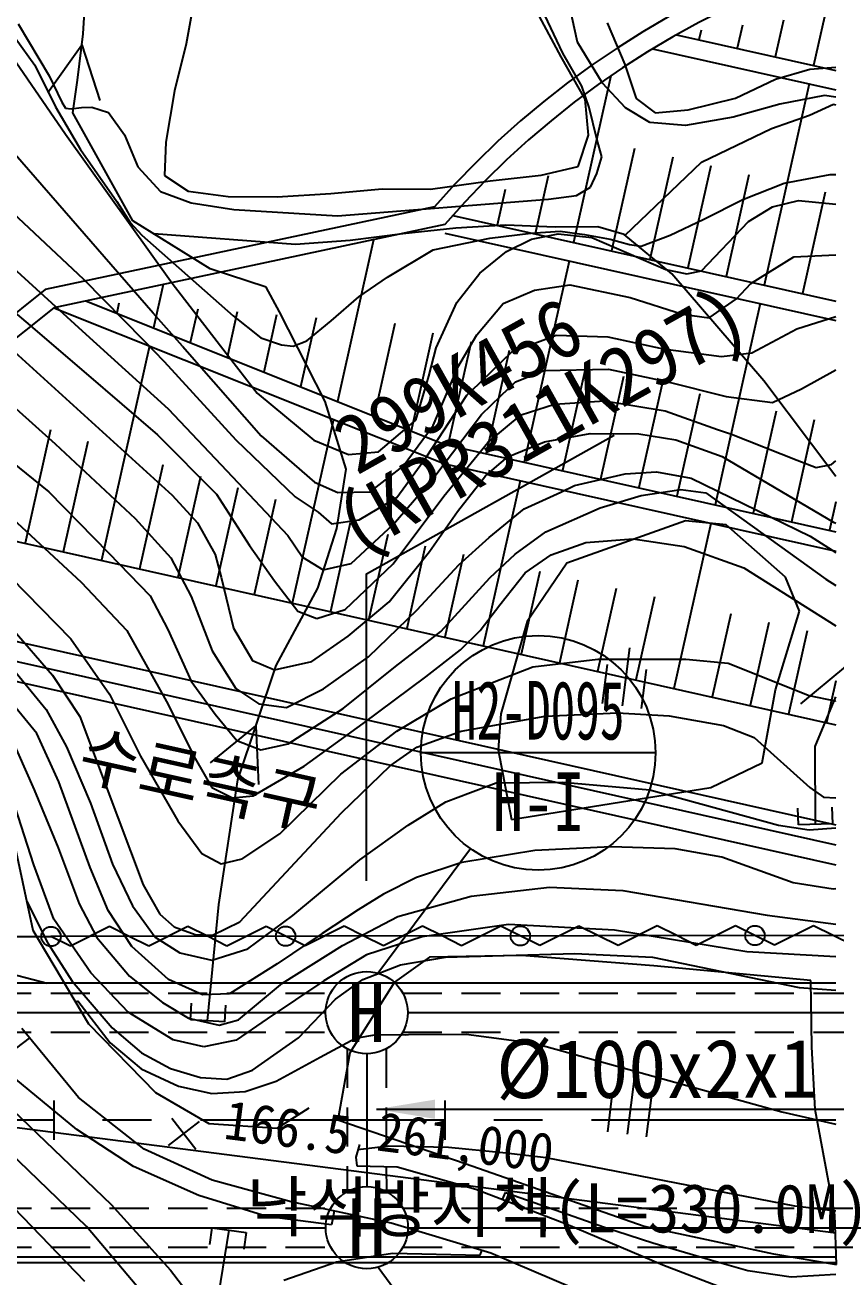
# Model space of a CAD drawing. Header units: millimetres. Extents: x 17638 to 18434, y 1103 to 1809.
# Drawn here: x 17958.1 to 17999.6, y 1469.3 to 1533.3 of the extents above; entities that cross this region are included whole.
import ezdxf
from ezdxf.enums import TextEntityAlignment as Align
from ezdxf.xclip import XClip

# ---------------------------------------------------------------- set-up
doc = ezdxf.new("R2010")
doc.units = ezdxf.units.MM
doc.header["$LTSCALE"] = 10
doc.header["$MEASUREMENT"] = 0
doc.header["$XCLIPFRAME"] = 2
doc.linetypes.add('CENTER', pattern=[2, 1.25, -0.25, 0.25, -0.25])
doc.linetypes.add('HIDDEN', pattern=[0.375, 0.25, -0.125])
for name, color, linetype in [('TN-MANH', 4, 'Continuous'), ('TZ-BASE', 253, 'Continuous'), ('TZ-CABL', 4, 'Continuous')]:
    doc.layers.add(name, color=color, linetype=linetype)
doc.styles.add('GR', font='GulimChe.ttf')
doc.styles.add('HANA', font='GulimChe.ttf')
doc.styles.get("Standard").update_dxf_attribs({"font": 'GulimChe.ttf'})
doc.linetypes.add('I_LINE', pattern='A,3.5,["I",Standard,S=1,R=0,X=-1,Y=-0.5],3.5', length=7)
doc.linetypes.add('ZIGZAG', pattern='A,0.0001,-0.2,[131,ltypeshp.shx,S=0.2,R=0,X=-0.2,Y=0],-0.4,[131,ltypeshp.shx,S=0.2,R=180,X=0.2,Y=0],-0.2', length=0.8001)
doc.dimstyles.get("Standard").update_dxf_attribs({"dimtxt": 0.18, "dimasz": 0.18, "dimexe": 0.18, "dimexo": 0.0625, "dimgap": 0.09, "dimtad": 0, "dimtih": 1, "dimtoh": 1, "dimdec": 4, "dimzin": 0, "dimdsep": 46, "dimtxsty": 'Standard', "dimcen": 0.09, "dimadec": 0, "dimazin": 0, "dimtfac": 1, "dimtdec": 4, "dimtofl": 0, "dimtmove": 0, "dimatfit": 3, "dimfxl": 0, "dimtolj": 1, "dimtzin": 0, "dimarcsym": 0})

# ---------------------------------------------------------------- blocks, each defined once
blk = doc.blocks.new('JD-CDFDG5GDCH4')
at = {"layer": 'TZ-BASE'}
for p, q in [((280, 59.09, -393.01), (278.851, 53.957, -393.01)), ((241.496, 55.572, -250.19), (241.696, 58.484, -250.19)), ((247.345, 58.208, -245.366), (246.766, 55.053, -245.366)), ((266.034, 54.575, -245.01), (264.403, 58.048, -245.01)), ((266.775, 55.147, -244.01), (266.218, 57.74, -244.01)), ((265.954, 54.385, -245.366), (264.576, 56.941, -245.366)), ((238.185, 56.076, -245.01), (239.773, 53.425, -245.01)), ((268.303, 56.137, -243.247), (269.196, 54.001, -243.247)), ((273.107, 55.764, -393.01), (272.995, 55.266, -393.01)), ((275.213, 56.017, -393.01), (274.947, 54.829, -393.01)), ((277.319, 56.27, -393.01), (276.899, 54.393, -393.01)), ((238.019, 55.356, -244.01), (239.027, 53.966, -244.01)), ((241.223, 53.201, -250.19), (241.496, 55.572, -250.19)), ((268.064, 53.053, -244.01), (266.775, 55.147, -244.01)), ((271.848, 55.522, -393.01), (280, 53.7, -393.01)), ((237.68, 54.685, -243.01), (240.609, 50.441, -243.01)), ((239.693, 52.561, -250.19), (241.431, 55.007, -250.19)), ((241.431, 55.007, -250.19), (242.354, 52.152, -250.19)), ((246.766, 55.053, -245.366), (246.175, 52.66, -245.366)), ((267.005, 52.892, -245.01), (266.034, 54.575, -245.01)), ((270.611, 54.798, -393.01), (280, 52.7, -393.01)), ((239.027, 53.966, -244.01), (240.087, 51.827, -244.01)), ((267.167, 52.235, -245.366), (265.954, 54.385, -245.366)), ((269.196, 54.001, -243.247), (269.791, 52.254, -243.247)), ((278.672, 53.761, -243.247), (280, 53.864, -243.247)), ((239.773, 53.425, -245.01), (240.417, 52.081, -245.01)), ((240.972, 51.524, -250.19), (241.223, 53.201, -250.19)), ((268.484, 53.423, -393.01), (266.576, 44.9, -393.01)), ((274.866, 52.279, -243.247), (276.9, 53.246, -243.247)), ((276.9, 53.246, -243.247), (278.672, 53.761, -243.247)), ((246.175, 52.66, -245.366), (245.737, 50.034, -245.366)), ((267.384, 51.805, -245.01), (267.005, 52.892, -245.01)), ((269.237, 51.79, -244.01), (268.064, 53.053, -244.01)), ((278.638, 53.005, -393.01), (276.335, 42.719, -393.01)), ((240.417, 52.081, -245.01), (240.598, 51.761, -245.01)), ((267.347, 50.384, -245.366), (267.167, 52.235, -245.366)), ((269.791, 52.254, -243.247), (270.758, 51.53, -243.247)), ((272.434, 51.68, -243.247), (274.866, 52.279, -243.247)), ((277.123, 51.963, -244.01), (274.739, 51.305, -244.01)), ((279.406, 52.411, -244.01), (277.123, 51.963, -244.01)), ((278.639, 51.411, -235.006), (279.868, 51.975, -235.006)), ((280, 52.335, -244.01), (279.406, 52.411, -244.01)), ((279.868, 51.975, -235.006), (280, 51.935, -235.006)), ((240.087, 51.827, -244.01), (241.367, 49.66, -244.01)), ((240.598, 51.761, -245.01), (240.89, 51.724, -245.01)), ((240.89, 51.724, -245.01), (241.42, 51.804, -245.01)), ((244.052, 46.004, -250.19), (240.972, 51.524, -250.19)), ((241.42, 51.804, -245.01), (241.94, 51.811, -245.01)), ((241.94, 51.811, -245.01), (242.797, 51.553, -245.01)), ((242.797, 51.553, -245.01), (243.614, 50.409, -245.01)), ((267.771, 50.198, -245.01), (267.384, 51.805, -245.01)), ((270.476, 51.037, -244.01), (269.237, 51.79, -244.01)), ((270.758, 51.53, -243.247), (272.434, 51.68, -243.247)), ((274.739, 51.305, -244.01), (272.309, 50.876, -244.01)), ((276.708, 50.732, -235.006), (278.639, 51.411, -235.006)), ((272.309, 50.876, -244.01), (270.476, 51.037, -244.01)), ((273.127, 49.005, -235.006), (276.708, 50.732, -235.006)), ((240.609, 50.441, -243.01), (246.054, 42.811, -243.01)), ((243.614, 50.409, -245.01), (244.293, 48.765, -245.01)), ((245.737, 50.034, -245.366), (245.672, 48.316, -245.366)), ((266.825, 48.777, -245.366), (267.347, 50.384, -245.366)), ((268.024, 49.275, -245.01), (267.771, 50.198, -245.01)), ((245.086, 41.287, -242.01), (238.033, 49.403, -242.01)), ((241.367, 49.66, -244.01), (243.231, 46.989, -244.01)), ((269.702, 49.711, -393.01), (268.527, 44.464, -393.01)), ((244.293, 48.765, -245.01), (245.466, 47.501, -245.01)), ((264.932, 48.338, -245.366), (266.825, 48.777, -245.366)), ((267.765, 48.419, -245.01), (268.024, 49.275, -245.01)), ((269.219, 45.262, -235.006), (273.127, 49.005, -235.006)), ((271.651, 49.262, -393.01), (270.479, 44.028, -393.01)), ((273.6, 48.813, -393.01), (272.431, 43.592, -393.01)), ((245.672, 48.316, -245.366), (246.873, 47.516, -245.366)), ((259.273, 47.627, -245.366), (262.322, 48.052, -245.366)), ((262.322, 48.052, -245.366), (264.932, 48.338, -245.366)), ((265.288, 48.305, -393.01), (264.624, 45.337, -393.01)), ((267.453, 47.717, -245.01), (267.765, 48.419, -245.01)), ((275.549, 48.363, -393.01), (274.383, 43.155, -393.01)), ((277.346, 47.929, -244.01), (279.702, 48.368, -244.01)), ((279.702, 48.368, -244.01), (280, 48.374, -244.01)), ((245.466, 47.501, -245.01), (247.025, 46.93, -245.01)), ((246.873, 47.516, -245.366), (248.92, 47.247, -245.366)), ((251.423, 47.227, -245.366), (254.166, 47.398, -245.366)), ((254.166, 47.398, -245.366), (256.788, 47.644, -245.366)), ((256.788, 47.644, -245.366), (259.273, 47.627, -245.366)), ((263.081, 47.601, -393.01), (262.672, 45.773, -393.01)), ((266.73, 47.291, -245.01), (267.453, 47.717, -245.01)), ((275.235, 47.088, -244.01), (277.346, 47.929, -244.01)), ((279.447, 47.465, -393.01), (278.287, 42.283, -393.01)), ((236.998, 47.259, -241.01), (241.513, 43.011, -241.01)), ((243.231, 46.989, -244.01), (243.904, 45.913, -244.01)), ((247.025, 46.93, -245.01), (249.205, 46.576, -245.01)), ((248.92, 47.247, -245.366), (251.423, 47.227, -245.366)), ((254.506, 46.266, -245.01), (265.297, 47.104, -245.01)), ((265.297, 47.104, -245.01), (266.73, 47.291, -245.01)), ((273.251, 46.082, -244.01), (275.235, 47.088, -244.01)), ((276.753, 46.719, -243.01), (278.086, 47.037, -243.01)), ((278.086, 47.037, -243.01), (279.994, 46.852, -243.01)), ((279.994, 46.852, -243.01), (280, 46.85, -243.01)), ((259.464, 46.718, -393.01), (239.56, 42.489, -393.01)), ((259.464, 46.718, -393.01), (239.56, 42.489, -393.01)), ((249.205, 46.576, -245.01), (254.506, 46.266, -245.01)), ((260.409, 46.279, -393.01), (280, 41.9, -393.01)), ((275.522, 45.975, -243.01), (276.753, 46.719, -243.01)), ((260, 45.81, -393.01), (240, 41.56, -393.01)), ((243.904, 45.913, -244.01), (244.508, 45.278, -244.01)), ((247.995, 43.548, -247.218), (244.052, 46.004, -247.218)), ((260.565, 45.629, -247.218), (257.853, 45.333, -247.218)), ((263.115, 45.783, -247.218), (260.565, 45.629, -247.218)), ((265.636, 45.687, -247.218), (263.115, 45.783, -247.218)), ((264.405, 45.364, -244.01), (265.903, 45.469, -244.01)), ((267.82, 45.703, -247.218), (265.636, 45.687, -247.218)), ((265.903, 45.469, -244.01), (267.143, 45.309, -244.01)), ((269.164, 45.308, -247.218), (267.82, 45.703, -247.218)), ((271.515, 45.267, -244.01), (273.251, 46.082, -244.01)), ((273.124, 43.449, -243.01), (275.522, 45.975, -243.01)), ((244.508, 45.278, -244.01), (247.425, 42.695, -244.01)), ((252.369, 44.787, -247.218), (245.114, 45.342, -247.218)), ((255.151, 45.001, -247.218), (252.369, 44.787, -247.218)), ((256.358, 45.036, -393.01), (254.507, 36.765, -393.01)), ((257.853, 45.333, -247.218), (255.151, 45.001, -247.218)), ((259.401, 44.524, -244.01), (262.296, 45.116, -244.01)), ((260, 45.37, -393.01), (280, 40.9, -393.01)), ((262.296, 45.116, -244.01), (264.405, 45.364, -244.01)), ((263.149, 44.43, -243.01), (264.429, 45.059, -243.01)), ((264.429, 45.059, -243.01), (265.792, 45.333, -243.01)), ((265.792, 45.333, -243.01), (267.51, 45.146, -243.01)), ((267.143, 45.309, -244.01), (268.447, 45.068, -244.01)), ((267.51, 45.146, -243.01), (271.299, 43.512, -243.01)), ((268.447, 45.068, -244.01), (269.45, 44.79, -244.01)), ((271.612, 43.296, -247.218), (269.164, 45.308, -247.218)), ((270.034, 44.715, -244.01), (271.515, 45.267, -244.01)), ((257.069, 43.118, -244.01), (259.401, 44.524, -244.01)), ((261.785, 43.326, -243.01), (263.149, 44.43, -243.01)), ((269.45, 44.79, -244.01), (270.034, 44.715, -244.01)), ((277.841, 44.161, -242.01), (280, 44.262, -242.01)), ((237.919, 43.6, -240.01), (241.454, 40.382, -240.01)), ((250.869, 42.615, -247.218), (247.995, 43.548, -247.218)), ((266.362, 43.948, -393.01), (264.06, 33.663, -393.01)), ((275.642, 42.8, -242.01), (277.841, 44.161, -242.01)), ((241.513, 43.011, -241.01), (244.584, 39.896, -241.01)), ((255.606, 42.119, -244.01), (257.069, 43.118, -244.01)), ((260.614, 41.818, -243.01), (261.785, 43.326, -243.01)), ((271.299, 43.512, -243.01), (272.369, 43.294, -243.01)), ((276.309, 37.819, -244.862), (271.612, 43.296, -244.862)), ((272.369, 43.294, -243.01), (273.124, 43.449, -243.01)), ((239.56, 42.489, -393.01), (227.034, 32.447, -393.01)), ((239.56, 42.489, -393.01), (227.034, 32.447, -393.01)), ((245.599, 42.75, -393.01), (245.1, 40.522, -393.01)), ((246.054, 42.811, -243.01), (248.813, 39.239, -243.01)), ((247.425, 42.695, -244.01), (249.18, 41.15, -244.01)), ((251.544, 41.355, -247.218), (250.869, 42.615, -247.218)), ((262.985, 41.77, -242.01), (264.591, 42.449, -242.01)), ((264.591, 42.449, -242.01), (266.397, 42.723, -242.01)), ((266.397, 42.723, -242.01), (269.476, 42.074, -242.01)), ((274.908, 42.009, -242.01), (275.642, 42.8, -242.01)), ((241.634, 41.907, -393.01), (260, 34.57, -393.01)), ((243.333, 41.783, -393.01), (243.219, 41.274, -393.01)), ((254.187, 40.892, -244.01), (255.606, 42.119, -244.01)), ((259.55, 39.501, -243.01), (260.614, 41.818, -243.01)), ((261.642, 40.172, -242.01), (262.985, 41.77, -242.01)), ((269.476, 42.074, -242.01), (272.15, 41.225, -242.01)), ((273.519, 41.049, -242.01), (274.908, 42.009, -242.01)), ((276.122, 41.767, -393.01), (273.819, 31.481, -393.01)), ((240, 41.56, -393.01), (227.933, 31.887, -393.01)), ((238.005, 41.312, -239.01), (238.566, 40.831, -239.01)), ((240, 41.56, -393.01), (260, 33.57, -393.01)), ((246.584, 39.585, -242.01), (245.086, 41.287, -242.01)), ((247.366, 41.489, -393.01), (246.982, 39.771, -393.01)), ((249.383, 41.342, -393.01), (248.863, 39.019, -393.01)), ((249.18, 41.15, -244.01), (250.588, 40.02, -244.01)), ((251.399, 41.195, -393.01), (250.744, 38.268, -393.01)), ((252.948, 38.596, -247.218), (251.544, 41.355, -247.218)), ((253.416, 41.048, -393.01), (252.625, 37.516, -393.01)), ((272.15, 41.225, -242.01), (273.519, 41.049, -242.01)), ((278, 40.473, -241.01), (280, 41.107, -241.01)), ((236.75, 40.431, -238.01), (246.061, 31.962, -238.01)), ((238.566, 40.831, -239.01), (241.652, 38.187, -239.01)), ((241.454, 40.382, -240.01), (245.848, 36.384, -240.01)), ((252.942, 39.866, -244.01), (254.187, 40.892, -244.01)), ((257.449, 40.753, -393.01), (256.388, 36.013, -393.01)), ((275.692, 39.252, -241.01), (278, 40.473, -241.01)), ((244.584, 39.896, -241.01), (245.654, 38.812, -241.01)), ((250.588, 40.02, -244.01), (251.655, 39.66, -244.01)), ((252.238, 39.585, -244.01), (252.942, 39.866, -244.01)), ((259.388, 40.259, -393.01), (258.269, 35.262, -393.01)), ((261.338, 39.815, -393.01), (260.156, 34.535, -393.01)), ((260.671, 38.526, -242.01), (261.642, 40.172, -242.01)), ((263.428, 39.31, -241.01), (265.688, 40.158, -241.01)), ((265.688, 40.158, -241.01), (268.333, 40.071, -241.01)), ((268.333, 40.071, -241.01), (271.164, 39.454, -241.01)), ((244.895, 39.605, -393.01), (242.44, 28.639, -393.01)), ((246.584, 39.585, -242.01), (250.605, 35.013, -242.01)), ((248.813, 39.239, -243.01), (250.402, 37.181, -243.01)), ((251.655, 39.66, -244.01), (252.238, 39.585, -244.01)), ((259.173, 38.056, -243.01), (259.55, 39.501, -243.01)), ((261.34, 37.292, -241.01), (263.428, 39.31, -241.01)), ((263.288, 39.371, -393.01), (262.108, 34.099, -393.01)), ((271.164, 39.454, -241.01), (274.151, 39.07, -241.01)), ((274.151, 39.07, -241.01), (275.692, 39.252, -241.01)), ((245.654, 38.812, -241.01), (249.313, 34.8, -241.01)), ((253.877, 36.769, -247.218), (252.948, 38.596, -247.218)), ((260.222, 37.466, -242.01), (260.671, 38.526, -242.01)), ((267.188, 38.482, -393.01), (266.011, 33.226, -393.01)), ((235.895, 38.34, -237.01), (240.071, 34.592, -237.01)), ((241.652, 38.187, -239.01), (245.298, 35.063, -239.01)), ((259.053, 37.648, -243.01), (259.173, 38.056, -243.01)), ((263.61, 37.769, -240.01), (265.075, 38.339, -240.01)), ((265.075, 38.339, -240.01), (268.374, 38.421, -240.01)), ((269.138, 38.038, -393.01), (267.963, 32.79, -393.01)), ((268.374, 38.421, -240.01), (271.329, 37.789, -240.01)), ((271.329, 37.789, -240.01), (274.393, 37.016, -240.01)), ((278.751, 34.586, -244.862), (276.309, 37.819, -244.862)), ((278.238, 37.407, -240.01), (280, 38.38, -240.01)), ((250.402, 37.181, -243.01), (253.306, 34.779, -243.01)), ((258.51, 35.801, -243.01), (259.053, 37.648, -243.01)), ((259.4, 35.527, -242.01), (260.222, 37.466, -242.01)), ((261.117, 37.077, -241.01), (261.34, 37.292, -241.01)), ((262.87, 37.054, -240.01), (263.61, 37.769, -240.01)), ((271.088, 37.593, -393.01), (269.915, 32.354, -393.01)), ((273.038, 37.149, -393.01), (271.867, 31.918, -393.01)), ((276.757, 36.712, -240.01), (278.238, 37.407, -240.01)), ((234.219, 36.548, -236.01), (239.756, 32.143, -236.01)), ((254.956, 33.299, -247.218), (253.877, 36.769, -247.218)), ((259.068, 33.926, -241.01), (261.117, 37.077, -241.01)), ((261.877, 36.094, -240.01), (262.87, 37.054, -240.01)), ((263.9, 36.087, -239.01), (265.614, 36.626, -239.01)), ((265.614, 36.626, -239.01), (265.622, 36.627, -239.01)), ((265.622, 36.627, -239.01), (268.167, 36.804, -239.01)), ((268.167, 36.804, -239.01), (271.262, 36.28, -239.01)), ((274.393, 37.016, -240.01), (276.757, 36.712, -240.01)), ((245.848, 36.384, -240.01), (248.856, 33.214, -240.01)), ((259.438, 32.867, -240.01), (261.877, 36.094, -240.01)), ((262.199, 34.662, -239.01), (263.9, 36.087, -239.01)), ((271.262, 36.28, -239.01), (273.949, 35.333, -239.01)), ((276.938, 36.26, -393.01), (275.771, 31.045, -393.01)), ((239.834, 35.31, -393.01), (238.536, 29.513, -393.01)), ((254.301, 35.847, -393.01), (252.198, 26.454, -393.01)), ((256.611, 34.185, -243.01), (258.51, 35.801, -243.01)), ((257.868, 33.448, -242.01), (259.4, 35.527, -242.01)), ((273.949, 35.333, -239.01), (274.651, 35.085, -239.01)), ((278.888, 35.816, -393.01), (277.723, 30.609, -393.01)), ((240.071, 34.592, -237.01), (244.158, 30.775, -237.01)), ((241.751, 34.716, -393.01), (240.488, 29.076, -393.01)), ((245.298, 35.063, -239.01), (248.323, 32.018, -239.01)), ((249.313, 34.8, -241.01), (252.353, 31.88, -241.01)), ((250.605, 35.013, -242.01), (253.336, 32.639, -242.01)), ((253.306, 34.779, -243.01), (255.072, 34.045, -243.01)), ((259.948, 31.916, -239.01), (262.199, 34.662, -239.01)), ((263.221, 33.925, -238.01), (265.094, 34.691, -238.01)), ((265.094, 34.691, -238.01), (267.426, 35.123, -238.01)), ((267.426, 35.123, -238.01), (269.924, 35.105, -238.01)), ((269.924, 35.105, -238.01), (271.809, 34.793, -238.01)), ((271.809, 34.793, -238.01), (274.177, 33.949, -238.01)), ((274.651, 35.085, -239.01), (278.023, 33.767, -239.01)), ((280, 32.933, -244.862), (278.751, 34.586, -244.862)), ((255.072, 34.045, -243.01), (256.611, 34.185, -243.01)), ((260, 34.57, -393.01), (280, 30.1, -393.01)), ((274.177, 33.949, -238.01), (279.871, 30.595, -238.01)), ((245.584, 33.527, -393.01), (244.391, 28.202, -393.01)), ((256.183, 32.147, -242.01), (257.868, 33.448, -242.01)), ((257.536, 31.846, -241.01), (259.068, 33.926, -241.01)), ((260, 33.57, -393.01), (280, 29.1, -393.01)), ((262.076, 32.954, -238.01), (263.221, 33.925, -238.01)), ((278.023, 33.767, -239.01), (278.987, 33.39, -239.01)), ((278.987, 33.39, -239.01), (279.766, 33.543, -239.01)), ((279.766, 33.543, -239.01), (280, 33.724, -239.01)), ((247.5, 32.933, -393.01), (246.343, 27.765, -393.01)), ((248.856, 33.214, -240.01), (251.973, 29.905, -240.01)), ((254.475, 30.273, -247.218), (254.956, 33.299, -247.218)), ((257.36, 30.478, -240.01), (259.438, 32.867, -240.01)), ((260.643, 31.134, -238.01), (262.076, 32.954, -238.01)), ((263.846, 32.71, -393.01), (261.957, 24.269, -393.01)), ((266.637, 32.46, -237.01), (269.217, 33.061, -237.01)), ((269.217, 33.061, -237.01), (270.821, 33.169, -237.01)), ((270.821, 33.169, -237.01), (272.594, 32.842, -237.01)), ((272.594, 32.842, -237.01), (278.686, 29.878, -237.01)), ((239.756, 32.143, -236.01), (242.808, 29.021, -236.01)), ((249.417, 32.339, -393.01), (248.295, 27.328, -393.01)), ((253.336, 32.639, -242.01), (254.533, 32.106, -242.01)), ((254.533, 32.106, -242.01), (256.183, 32.147, -242.01)), ((264.057, 31.268, -237.01), (265.938, 32.132, -237.01)), ((265.938, 32.132, -237.01), (266.637, 32.46, -237.01)), ((270.034, 31.959, -236.01), (272.073, 32.26, -236.01)), ((272.073, 32.26, -236.01), (273.339, 32.095, -236.01)), ((273.339, 32.095, -236.01), (279.479, 27.676, -236.01)), ((227.933, 31.887, -393.01), (280, 20.23, -393.01)), ((237.175, 31.431, -235.01), (241.41, 27.515, -235.01)), ((246.061, 31.962, -238.01), (247.351, 30.552, -238.01)), ((248.323, 32.018, -239.01), (250.01, 29.398, -239.01)), ((251.333, 31.745, -393.01), (250.246, 26.891, -393.01)), ((252.353, 31.88, -241.01), (253.518, 31.098, -241.01)), ((255.617, 30.701, -241.01), (257.536, 31.846, -241.01)), ((257.353, 28.455, -239.01), (259.948, 31.916, -239.01)), ((267.936, 31.317, -236.01), (270.034, 31.959, -236.01)), ((280, 31.627, -393.01), (279.674, 30.173, -393.01)), ((244.158, 30.775, -237.01), (245.989, 28.773, -237.01)), ((253.518, 31.098, -241.01), (254.2, 30.504, -241.01)), ((259.222, 29.089, -238.01), (260.643, 31.134, -238.01)), ((262.264, 29.813, -237.01), (264.057, 31.268, -237.01)), ((265.171, 30.086, -236.01), (267.936, 31.317, -236.01)), ((0.607, 30.141, -393.01), (280, -5.761, -393.01)), ((247.351, 30.552, -238.01), (248.247, 28.937, -238.01)), ((253.51, 27.206, -247.218), (254.475, 30.273, -247.218)), ((255.166, 30.556, -393.01), (254.15, 26.017, -393.01)), ((254.2, 30.504, -241.01), (255.617, 30.701, -241.01)), ((255.205, 28.478, -240.01), (257.36, 30.478, -240.01)), ((272.309, 30.661, -233.867), (266.238, 28.484, -233.867)), ((273.606, 30.529, -393.01), (271.715, 22.084, -393.01)), ((274.383, 30.451, -233.867), (272.309, 30.661, -233.867)), ((277.418, 27.783, -233.867), (274.383, 30.451, -233.867)), ((279.871, 30.595, -238.01), (280, 30.544, -238.01)), ((251.973, 29.905, -240.01), (252.716, 28.798, -240.01)), ((257.083, 29.962, -393.01), (256.101, 25.58, -393.01)), ((260.718, 28.406, -237.01), (262.264, 29.813, -237.01)), ((263.59, 28.96, -236.01), (265.171, 30.086, -236.01)), ((265.437, 28.92, -235.01), (267.212, 29.549, -235.01)), ((267.212, 29.549, -235.01), (269.635, 29.728, -235.01)), ((269.635, 29.728, -235.01), (272.238, 29.337, -235.01)), ((278.686, 29.878, -237.01), (280, 29.044, -237.01)), ((242.808, 29.021, -236.01), (244.935, 26.821, -236.01)), ((248.247, 28.937, -238.01), (248.56, 27.77, -238.01)), ((250.01, 29.398, -239.01), (251.296, 27.589, -239.01)), ((257.147, 26.51, -238.01), (259.222, 29.089, -238.01)), ((258.999, 29.368, -393.01), (258.053, 25.143, -393.01)), ((260.951, 28.933, -393.01), (260.005, 24.706, -393.01)), ((262.308, 27.749, -236.01), (263.59, 28.96, -236.01)), ((264.109, 28.004, -235.01), (265.437, 28.92, -235.01)), ((272.238, 29.337, -235.01), (275.282, 28.252, -235.01)), ((245.989, 28.773, -237.01), (247.019, 26.794, -237.01)), ((252.716, 28.798, -240.01), (253.772, 28.156, -240.01)), ((253.772, 28.156, -240.01), (255.205, 28.478, -240.01)), ((254.901, 26.114, -239.01), (257.353, 28.455, -239.01)), ((258.576, 26.112, -237.01), (260.718, 28.406, -237.01)), ((266.238, 28.484, -233.867), (264.214, 25.506, -233.867)), ((275.282, 28.252, -235.01), (280, 25.289, -235.01)), ((237.825, 27.735, -234.01), (240.877, 24.613, -234.01)), ((248.56, 27.77, -238.01), (249.197, 25.165, -238.01)), ((251.296, 27.589, -239.01), (252.489, 26.044, -239.01)), ((259.797, 24.991, -236.01), (262.308, 27.749, -236.01)), ((262.815, 26.364, -235.01), (264.109, 28.004, -235.01)), ((264.856, 28.065, -393.01), (263.908, 23.832, -393.01)), ((266.808, 27.63, -393.01), (265.86, 23.395, -393.01)), ((278.135, 26.038, -233.867), (277.418, 27.783, -233.867)), ((279.479, 27.676, -236.01), (280, 27.357, -236.01)), ((226.841, 27.007, -393.01), (280, 15.106, -393.01)), ((241.41, 27.515, -235.01), (243.743, 25.047, -235.01)), ((251.372, 23.252, -247.218), (253.51, 27.206, -247.218)), ((268.76, 27.196, -393.01), (267.812, 22.958, -393.01)), ((244.935, 26.821, -236.01), (245.838, 25.099, -236.01)), ((247.019, 26.794, -237.01), (248.106, 24.005, -237.01)), ((255.061, 24.75, -238.01), (257.147, 26.51, -238.01)), ((261.813, 25.054, -235.01), (262.815, 26.364, -235.01)), ((270.713, 26.762, -393.01), (269.763, 22.521, -393.01)), ((225.646, 26.25, -393.01), (280, 14.081, -393.01)), ((252.489, 26.044, -239.01), (253.452, 25.668, -239.01)), ((253.452, 25.668, -239.01), (254.901, 26.114, -239.01)), ((256.098, 23.7, -237.01), (258.576, 26.112, -237.01)), ((274.617, 25.893, -393.01), (273.667, 21.647, -393.01)), ((276.9, 22.02, -233.867), (278.135, 26.038, -233.867)), ((225.428, 25.274, -393.01), (280, 13.056, -393.01)), ((237.876, 25.142, -233.01), (239.936, 22.77, -233.01)), ((243.743, 25.047, -235.01), (245.766, 21.415, -235.01)), ((245.838, 25.099, -236.01), (247.024, 22.458, -236.01)), ((249.197, 25.165, -238.01), (250.169, 23.519, -238.01)), ((257.479, 23.202, -236.01), (259.797, 24.991, -236.01)), ((260.802, 24.059, -235.01), (261.813, 25.054, -235.01)), ((264.214, 25.506, -233.867), (262.869, 20.79, -233.867)), ((276.57, 25.459, -393.01), (275.618, 21.211, -393.01)), ((278.522, 25.025, -393.01), (277.57, 20.774, -393.01)), ((240.877, 24.613, -234.01), (242.843, 21.791, -234.01)), ((253.205, 23.467, -238.01), (255.061, 24.75, -238.01)), ((248.106, 24.005, -237.01), (249.305, 22.084, -237.01)), ((253.8, 22.069, -237.01), (256.098, 23.7, -237.01)), ((259.019, 22.683, -235.01), (260.802, 24.059, -235.01)), ((269.443, 24.166, -234.437), (269.06, 21.19, -234.437)), ((249.409, 17.401, -247.218), (251.372, 23.252, -247.218)), ((250.169, 23.519, -238.01), (251.29, 23.037, -238.01)), ((251.29, 23.037, -238.01), (253.205, 23.467, -238.01)), ((254.795, 21.058, -236.01), (257.479, 23.202, -236.01)), ((262.829, 22.545, -234.01), (264.492, 23.19, -234.01)), ((264.492, 23.19, -234.01), (267.826, 23.579, -234.01)), ((267.826, 23.579, -234.01), (272.327, 23.587, -234.01)), ((268.069, 21.318, -234.437), (268.323, 23.301, -234.437)), ((272.327, 23.587, -234.01), (274.49, 23.373, -234.01)), ((274.49, 23.373, -234.01), (278.635, 21.727, -234.01)), ((278.2, 21.29, -244.862), (280.513, 23.201, -244.862)), ((238.085, 22.884, -232.01), (239.61, 21.002, -232.01)), ((239.936, 22.77, -233.01), (241.337, 20.641, -233.01)), ((247.024, 22.458, -236.01), (248.253, 20.774, -236.01)), ((255.819, 20.284, -235.01), (259.019, 22.683, -235.01)), ((260.319, 21.552, -234.01), (262.829, 22.545, -234.01)), ((270.052, 21.063, -234.437), (270.307, 23.046, -234.437)), ((280, 22.473, -393.01), (279.522, 20.337, -393.01)), ((242.843, 21.791, -234.01), (244.442, 18.615, -234.01)), ((249.305, 22.084, -237.01), (250.488, 21.29, -237.01)), ((251.91, 21.107, -237.01), (253.8, 22.069, -237.01)), ((276.226, 18.271, -233.867), (276.9, 22.02, -233.867)), ((239.131, 19.779, -231.01), (237.606, 21.661, -231.01)), ((245.766, 21.415, -235.01), (247.238, 18.496, -235.01)), ((250.488, 21.29, -237.01), (251.91, 21.107, -237.01)), ((257.537, 19.903, -234.01), (260.319, 21.552, -234.01)), ((278.635, 21.727, -234.01), (279.94, 21.457, -234.01)), ((278.943, 19.112, -244.862), (280, 21.657, -244.862)), ((279.94, 21.457, -234.01), (280, 21.465, -234.01)), ((239.61, 21.002, -232.01), (240.65, 19.102, -232.01)), ((241.337, 20.641, -233.01), (244.576, 12.041, -233.01)), ((248.253, 20.774, -236.01), (249.365, 19.427, -236.01)), ((251.993, 19.25, -236.01), (254.795, 21.058, -236.01)), ((260.84, 19.902, -233.01), (265.125, 20.665, -233.01)), ((262.869, 20.79, -233.867), (262.734, 18.942, -233.867)), ((265.125, 20.665, -233.01), (268.832, 20.831, -233.01)), ((268.832, 20.831, -233.01), (271.471, 20.678, -233.01)), ((271.471, 20.678, -233.01), (274.242, 20.189, -233.01)), ((248.009, 18.275, -247.218), (250.337, 20.168, -247.218)), ((250.337, 20.168, -247.218), (250.464, 17.17, -247.218)), ((252.809, 18.102, -235.01), (255.819, 20.284, -235.01)), ((254.684, 17.7, -234.01), (257.537, 19.903, -234.01)), ((258.559, 19.076, -233.01), (260.84, 19.902, -233.01)), ((274.242, 20.189, -233.01), (275.821, 19.57, -233.01)), ((237.758, 19.715, -230.01), (239.003, 16.905, -230.01)), ((240.259, 17.306, -231.01), (239.131, 19.779, -231.01)), ((249.365, 19.427, -236.01), (250.589, 18.949, -236.01)), ((250.589, 18.949, -236.01), (251.993, 19.25, -236.01)), ((275.821, 19.57, -233.01), (278.67, 17.016, -233.01)), ((238.99, 13.053, -229.01), (237.034, 19.085, -229.01)), ((240.65, 19.102, -232.01), (241.885, 16.214, -232.01)), ((244.442, 18.615, -234.01), (246.348, 15.319, -234.01)), ((257.195, 18.125, -233.01), (258.559, 19.076, -233.01)), ((262.734, 18.942, -233.867), (263.4, 15.377, -233.867)), ((278.947, 15.135, -244.862), (278.943, 19.112, -244.862)), ((247.238, 18.496, -235.01), (248.092, 17.022, -235.01)), ((250.205, 16.59, -235.01), (252.809, 18.102, -235.01)), ((254.714, 15.727, -233.01), (257.195, 18.125, -233.01)), ((273.601, 17.018, -233.867), (276.226, 18.271, -233.867)), ((241.864, 12.924, -231.01), (240.259, 17.306, -231.01)), ((248.438, 11.035, -247.218), (249.409, 17.401, -247.218)), ((251.562, 14.649, -234.01), (254.684, 17.7, -234.01)), ((239.003, 16.905, -230.01), (240.228, 13.938, -230.01)), ((248.092, 17.022, -235.01), (249.148, 16.485, -235.01)), ((260.044, 16.289, -232.01), (261.31, 16.768, -232.01)), ((261.31, 16.768, -232.01), (262.625, 17.25, -232.01)), ((262.625, 17.25, -232.01), (266.035, 17.282, -232.01)), ((263.4, 15.377, -233.867), (273.601, 17.018, -233.867)), ((266.035, 17.282, -232.01), (270.485, 16.895, -232.01)), ((270.485, 16.895, -232.01), (277.057, 15.089, -232.01)), ((278.67, 17.016, -233.01), (279.371, 16.523, -233.01)), ((241.885, 16.214, -232.01), (243.011, 13.098, -232.01)), ((249.148, 16.485, -235.01), (250.205, 16.59, -235.01)), ((258.123, 15.09, -232.01), (260.044, 16.289, -232.01)), ((279.371, 16.523, -233.01), (280, 16.481, -233.01)), ((279.791, 16.015, -244.862), (279.818, 15.162, -244.862)), ((249.512, 10.147, -233.01), (254.714, 15.727, -233.01)), ((278.077, 15.108, -244.862), (278.05, 15.961, -244.862)), ((246.348, 15.319, -234.01), (247.577, 13.636, -234.01)), ((255.648, 13.321, -232.01), (258.123, 15.09, -232.01)), ((277.057, 15.089, -232.01), (278.634, 14.849, -232.01)), ((279.818, 15.162, -244.862), (278.077, 15.108, -244.862)), ((278.634, 14.849, -232.01), (280, 14.958, -232.01)), ((237.881, 14.66, -226.642), (238.925, 9.723, -226.642)), ((249.631, 13.372, -234.01), (251.562, 14.649, -234.01)), ((240.228, 13.938, -230.01), (241.305, 11.069, -230.01)), ((247.577, 13.636, -234.01), (248.553, 13.109, -234.01)), ((264.603, 13.793, -231.01), (260.875, 13.179, -231.01)), ((268.508, 13.982, -231.01), (264.603, 13.793, -231.01)), ((271.786, 13.872, -231.01), (268.508, 13.982, -231.01)), ((274.17, 13.449, -231.01), (271.786, 13.872, -231.01)), ((277.812, 12.132, -231.01), (274.17, 13.449, -231.01)), ((239.998, 10.274, -229.01), (238.99, 13.053, -229.01)), ((242.785, 10.719, -231.01), (241.864, 12.924, -231.01)), ((243.011, 13.098, -232.01), (244.021, 10.961, -232.01)), ((248.553, 13.109, -234.01), (249.631, 13.372, -234.01)), ((252.229, 10.468, -232.01), (255.648, 13.321, -232.01)), ((260.875, 13.179, -231.01), (258.556, 12.409, -231.01)), ((220, 12.18, -393.01), (239.668, 7, -393.01)), ((258.556, 12.409, -231.01), (256.867, 11.559, -231.01)), ((244.576, 12.041, -233.01), (245.424, 10.534, -233.01)), ((256.867, 11.559, -231.01), (255.56, 10.763, -231.01)), ((261.352, 11.464, -230.01), (265.344, 11.914, -230.01)), ((265.344, 11.914, -230.01), (269.098, 11.753, -230.01)), ((269.098, 11.753, -230.01), (276.484, 10.483, -230.01)), ((279.862, 11.809, -231.01), (277.812, 12.132, -231.01)), ((280, 11.83, -231.01), (279.862, 11.809, -231.01)), ((238.617, 11.179, -228.01), (239.69, 9.046, -228.01)), ((241.305, 11.069, -230.01), (242.208, 9.348, -230.01)), ((244.021, 10.961, -232.01), (245.181, 9.367, -232.01)), ((247.86, 5.084, -247.218), (248.438, 11.035, -247.218)), ((257.604, 10.42, -230.01), (261.352, 11.464, -230.01)), ((241.895, 7.541, -229.01), (239.998, 10.274, -229.01)), ((243.994, 8.877, -231.01), (242.785, 10.719, -231.01)), ((245.424, 10.534, -233.01), (246.152, 9.888, -233.01)), ((249.922, 8.758, -232.01), (252.229, 10.468, -232.01)), ((255.56, 10.763, -231.01), (253.718, 9.555, -231.01)), ((254.763, 8.939, -230.01), (257.604, 10.42, -230.01)), ((276.484, 10.483, -230.01), (280, 10.031, -230.01)), ((238.925, 9.723, -226.642), (241.783, 4.935, -226.642)), ((242.855, 9.9, -393.01), (240.856, 8.897, -393.01)), ((243.856, 9.401, -393.01), (242.855, 9.9, -393.01)), ((246.855, 9.905, -393.01), (244.856, 8.903, -393.01)), ((246.152, 9.888, -233.01), (247.233, 9.497, -233.01)), ((247.856, 9.407, -393.01), (246.855, 9.905, -393.01)), ((248.12, 9.456, -233.01), (249.512, 10.147, -233.01)), ((250.855, 9.91, -393.01), (248.856, 8.908, -393.01)), ((251.856, 9.412, -393.01), (250.855, 9.91, -393.01)), ((254.855, 9.916, -393.01), (252.856, 8.913, -393.01)), ((255.856, 9.417, -393.01), (254.855, 9.916, -393.01)), ((258.855, 9.921, -393.01), (256.856, 8.918, -393.01)), ((263.253, 10.015, -229.01), (258.835, 9.379, -229.01)), ((259.856, 9.422, -393.01), (258.855, 9.921, -393.01)), ((262.855, 9.926, -393.01), (260.856, 8.924, -393.01)), ((263.856, 9.427, -393.01), (262.855, 9.926, -393.01)), ((268.676, 9.72, -229.01), (263.253, 10.015, -229.01)), ((266.855, 9.931, -393.01), (264.856, 8.929, -393.01)), ((267.856, 9.433, -393.01), (266.855, 9.931, -393.01)), ((275.44, 8.61, -229.01), (268.676, 9.72, -229.01)), ((270.855, 9.937, -393.01), (268.856, 8.934, -393.01)), ((271.856, 9.438, -393.01), (270.855, 9.937, -393.01)), ((274.855, 9.942, -393.01), (272.856, 8.939, -393.01)), ((275.856, 9.443, -393.01), (274.855, 9.942, -393.01)), ((278.855, 9.947, -393.01), (276.856, 8.945, -393.01)), ((279.856, 9.448, -393.01), (278.855, 9.947, -393.01)), ((239.69, 9.046, -228.01), (240.934, 7.118, -228.01)), ((240.856, 8.897, -393.01), (239.856, 9.396, -393.01)), ((242.208, 9.348, -230.01), (243.88, 7.366, -230.01)), ((244.856, 8.903, -393.01), (243.856, 9.401, -393.01)), ((245.181, 9.367, -232.01), (246.443, 8.563, -232.01)), ((247.233, 9.497, -233.01), (248.12, 9.456, -233.01)), ((248.856, 8.908, -393.01), (247.856, 9.407, -393.01)), ((253.718, 9.555, -231.01), (251.431, 8.002, -231.01)), ((252.856, 8.913, -393.01), (251.856, 9.412, -393.01)), ((256.856, 8.918, -393.01), (255.856, 9.417, -393.01)), ((258.835, 9.379, -229.01), (255.987, 8.46, -229.01)), ((260.856, 8.924, -393.01), (259.856, 9.422, -393.01)), ((264.856, 8.929, -393.01), (263.856, 9.427, -393.01)), ((268.856, 8.934, -393.01), (267.856, 9.433, -393.01)), ((272.856, 8.939, -393.01), (271.856, 9.438, -393.01)), ((276.856, 8.945, -393.01), (275.856, 9.443, -393.01)), ((280.856, 8.95, -393.01), (279.856, 9.448, -393.01)), ((245.866, 7.192, -231.01), (243.994, 8.877, -231.01)), ((246.443, 8.563, -232.01), (248.082, 8.191, -232.01)), ((248.082, 8.191, -232.01), (249.922, 8.758, -232.01)), ((251.704, 7.003, -230.01), (254.763, 8.939, -230.01)), ((255.987, 8.46, -229.01), (253.809, 7.134, -229.01)), ((259.22, 8.329, -226.348), (257.428, 7.063, -226.348)), ((257.731, 7.943, -228.01), (260.029, 8.339, -228.01)), ((263.926, 8.417, -226.348), (259.22, 8.329, -226.348)), ((260.029, 8.339, -228.01), (266.654, 8.528, -228.01)), ((270.682, 7.899, -226.348), (263.926, 8.417, -226.348)), ((266.654, 8.528, -228.01), (270.621, 8.333, -228.01)), ((270.621, 8.333, -228.01), (278.126, 6.778, -228.01)), ((280, 8.352, -229.01), (275.44, 8.61, -229.01)), ((251.431, 8.002, -231.01), (248.985, 6.47, -231.01)), ((255.799, 7.188, -228.01), (257.731, 7.943, -228.01)), ((278.711, 7.141, -226.348), (270.682, 7.899, -226.348)), ((240.934, 7.118, -228.01), (242.987, 4.724, -228.01)), ((243.805, 5.529, -229.01), (241.895, 7.541, -229.01)), ((243.88, 7.366, -230.01), (245.555, 6.027, -230.01)), ((247.612, 6.405, -231.01), (245.866, 7.192, -231.01)), ((253.809, 7.134, -229.01), (250.907, 5.179, -229.01)), ((254.407, 6.181, -228.01), (255.799, 7.188, -228.01)), ((257.428, 7.063, -226.348), (255.145, 3.449, -226.348)), ((278.77, 3.752, -226.348), (278.711, 7.141, -226.348)), ((280, 7, -393.01), (38.212, 7, -393.01)), ((248.985, 6.47, -231.01), (247.612, 6.405, -231.01)), ((249.455, 5.125, -230.01), (251.704, 7.003, -230.01)), ((278.126, 6.778, -228.01), (280, 6.641, -228.01)), ((241.132, 6.027, -227.01), (241.228, 6.101, -227.01)), ((241.228, 6.101, -227.01), (242.881, 3.962, -227.01)), ((245.555, 6.027, -230.01), (246.896, 5.213, -230.01)), ((246.99, 5.138, -247.218), (247.043, 5.99, -247.218)), ((248.782, 5.882, -247.218), (248.729, 5.03, -247.218)), ((252.51, 4.213, -228.01), (254.407, 6.181, -228.01)), ((246.112, 4.109, -229.01), (243.805, 5.529, -229.01)), ((246.896, 5.213, -230.01), (248.456, 4.852, -230.01)), ((248.729, 5.03, -247.218), (246.99, 5.138, -247.218)), ((248.456, 4.852, -230.01), (249.455, 5.125, -230.01)), ((250.907, 5.179, -229.01), (249.323, 4.098, -229.01)), ((241.263, 1.162, -240.798), (238.363, 4.683, -240.798)), ((241.783, 4.935, -226.642), (245.199, 1.411, -226.642)), ((242.987, 4.724, -228.01), (244.479, 3.449, -228.01)), ((238.108, 3.692, -227.01), (238.763, 4.198, -227.01)), ((242.881, 3.962, -227.01), (244.477, 2.633, -227.01)), ((247.672, 3.748, -229.01), (246.112, 4.109, -229.01)), ((249.323, 4.098, -229.01), (247.672, 3.748, -229.01)), ((250.168, 2.552, -228.01), (252.51, 4.213, -228.01)), ((253.627, 3.224, -227.01), (255.438, 4.195, -227.01)), ((255.438, 4.195, -227.01), (256.506, 4.379, -227.01)), ((256.506, 4.379, -227.01), (257.988, 4.359, -227.01)), ((257.988, 4.359, -227.01), (258.14, 4.376, -227.01)), ((258.14, 4.376, -227.01), (261.09, 4.394, -227.01)), ((261.09, 4.394, -227.01), (264.574, 3.935, -227.01)), ((264.574, 3.935, -227.01), (277.231, 0.432, -227.01)), ((244.479, 3.449, -228.01), (245.971, 2.642, -228.01)), ((251.38, 1.987, -227.01), (253.627, 3.224, -227.01)), ((255.145, 3.449, -226.348), (254.519, 0.01, -226.348)), ((278.937, 0.545, -226.348), (278.77, 3.752, -226.348)), ((244.477, 2.633, -227.01), (246.371, 1.747, -227.01)), ((245.971, 2.642, -228.01), (247.496, 2.18, -228.01)), ((236.078, 2.267, -225.01), (242.941, -4.315, -225.01)), ((241.186, -0.477, -226.01), (238.063, 2.092, -226.01)), ((247.496, 2.18, -228.01), (248.854, 2.104, -228.01)), ((248.854, 2.104, -228.01), (250.168, 2.552, -228.01)), ((249.788, 1.469, -227.01), (251.38, 1.987, -227.01)), ((269.701, 2.258, -227.486), (269.318, -0.717, -227.486)), ((245.199, 1.411, -226.642), (247.929, -0.176, -226.642)), ((246.371, 1.747, -227.01), (248.088, 1.366, -227.01)), ((248.088, 1.366, -227.01), (249.788, 1.469, -227.01)), ((268.327, -0.59, -227.486), (268.581, 1.394, -227.486)), ((240, 1, -393.01), (240, -1, -393.01)), ((244.621, -1.479, -240.798), (241.263, 1.162, -240.798)), ((260, 1, -393.01), (260, -1, -393.01)), ((270.31, -0.845, -227.486), (270.565, 1.139, -227.486)), ((246.044, 0.103, -226.485), (247.266, -1.48, -226.485)), ((251.43, -0.414, -226.642), (253.069, 0.638, -226.642)), ((254.519, 0.01, -226.348), (261.043, -2.219, -226.348)), ((277.231, 0.432, -227.01), (280, -0.204, -227.01)), ((279.946, -4.864, -226.348), (278.937, 0.545, -226.348)), ((244.074, -2.373, -226.01), (241.186, -0.477, -226.01)), ((245.864, -1.3, -226.485), (247.447, -0.077, -226.485)), ((247.929, -0.176, -226.642), (251.43, -0.414, -226.642)), ((255.632, -1.24, -227.094), (255.45, -1.887, -227.094)), ((235.187, -1.622, -223.01), (241.576, -8.238, -223.01)), ((241.673, -5.437, -224.01), (237.744, -1.64, -224.01)), ((248.106, -3.067, -240.798), (244.621, -1.479, -240.798)), ((255.45, -1.887, -227.094), (255.499, -2.332, -227.094)), ((257.139, -1.322, -226.01), (255.553, -1.523, -226.01)), ((260.181, -1.392, -226.01), (257.139, -1.322, -226.01)), ((262.957, -1.668, -226.01), (260.181, -1.392, -226.01)), ((265.185, -1.919, -226.01), (262.957, -1.668, -226.01)), ((277.902, -4.392, -226.01), (265.185, -1.919, -226.01)), ((247.418, -3.847, -226.01), (244.074, -2.373, -226.01)), ((255.499, -2.332, -227.094), (257.558, -2.381, -227.094)), ((257.558, -2.381, -227.094), (261.589, -3.538, -227.094)), ((261.043, -2.219, -226.348), (270.196, -5.422, -226.348)), ((252.143, -4.185, -240.798), (248.106, -3.067, -240.798)), ((261.589, -3.538, -227.094), (266.199, -5.304, -227.094)), ((262.95, -4.06, -225.01), (263.098, -3.694, -225.01)), ((263.098, -3.694, -225.01), (265.634, -4.582, -225.01)), ((242.941, -4.315, -225.01), (245.963, -7.674, -225.01)), ((250.892, -4.935, -226.01), (247.418, -3.847, -226.01)), ((257.258, -5.275, -240.798), (252.143, -4.185, -240.798)), ((280, -4.649, -226.01), (277.902, -4.392, -226.01)), ((254.21, -5.362, -226.01), (250.892, -4.935, -226.01)), ((254.347, -4.654, -226.01), (254.21, -5.362, -226.01)), ((265.634, -4.582, -225.01), (268.17, -5.47, -225.01)), ((280.023, -7.38, -226.348), (279.946, -4.864, -226.348)), ((244.251, -8.498, -224.01), (241.673, -5.437, -224.01)), ((247.787, -12.836, -228.743), (248.971, -5.629, -228.743)), ((247.99, -6.354, -228.743), (248.109, -5.508, -228.743)), ((248.109, -5.508, -228.743), (249.834, -5.75, -228.743)), ((249.834, -5.75, -228.743), (249.715, -6.595, -228.743)), ((262.343, -6.799, -240.798), (257.258, -5.275, -240.798)), ((266.199, -5.304, -227.094), (271.153, -7.403, -227.094)), ((268.17, -5.47, -225.01), (270.637, -6.268, -225.01)), ((270.196, -5.422, -226.348), (276.81, -6.83, -226.348)), ((270.637, -6.268, -225.01), (273.587, -7.14, -225.01)), ((280, -7, -393.01), (38.188, -7, -393.01)), ((254.451, -7.239, -225.01), (257.318, -6.805, -225.01)), ((257.318, -6.805, -225.01), (261.803, -6.899, -225.01)), ((261.803, -6.899, -225.01), (261.897, -6.665, -225.01)), ((268.898, -9.589, -240.798), (262.343, -6.799, -240.798)), ((276.81, -6.83, -226.348), (280.023, -7.38, -226.348)), ((280, -7.3, -393.01), (199.53, -7.3, -393.01)), ((245.963, -7.674, -225.01), (247.271, -9.368, -225.01)), ((251.761, -8.178, -225.01), (254.451, -7.239, -225.01)), ((271.153, -7.403, -227.094), (275.239, -8.966, -227.094)), ((273.587, -7.14, -225.01), (275.497, -7.694, -225.01)), ((275.497, -7.694, -225.01), (277.703, -8.009, -225.01)), ((277.703, -8.009, -225.01), (280, -7.875, -225.01))]:
    blk.add_line(p, q, dxfattribs=at)
at = {"layer": 'TZ-BASE', "ltscale": 0.2}
for p in [(129.646, 9.286, -393.01), (313.331, 9.492, -393.01)]:
    blk.add_line(p, (239.856, 9.396, -393.01), dxfattribs=at)
at = {"layer": 'TZ-BASE', "linetype": 'CENTER', "elevation": -393.01, "flags": 128}
blk.add_lwpolyline([(700, 0), (280, 0), (0, 0)], dxfattribs=at)
at = {"layer": 'TZ-BASE'}
for centre in [(239.856, 9.396, -393.01), (251.856, 9.412, -393.01), (263.856, 9.427, -393.01), (275.856, 9.443, -393.01)]:
    blk.add_circle(centre, 0.5, dxfattribs=at)
for radius, start, end in [(45.35, 107.47357, 138.8592), (45.35, 107.47357, 138.8592), (44.35, 107.88071, 139.28761)]:
    blk.add_arc((293.617, 16.882, -393.01), radius, start, end, dxfattribs=at)
at = {"layer": 'TZ-BASE', "style": 'HANA'}
for s, height, rotation, p in [('수로측구', 2.5, 347.48711, (241.12, 17.568, -393.01)), ('166.5', 2, 352.67756, (248.639, -0.943, -226.485)), ('261,000', 2, 352.67756, (256.452, -1.54, -393.01))]:
    blk.add_text(s, height=height, rotation=rotation, dxfattribs=at).set_placement(p)
at = {"layer": 'TZ-BASE', "linetype": 'I_LINE', "ltscale": 0.2, "style": 'HANA'}
blk.add_text('낙석방지책(L=330.0M)', height=2.5, rotation=359.7997, dxfattribs=at).set_placement((249.846, -5.674, -393.01))
blk = doc.blocks.new('ba')
at = {"layer": 'TZ-BASE'}
for p, q in [((352.487, 393.018), (340.487, 393.018)), ((338.287, 381.751), (343.015, 388.125)), ((338.297, 366.713), (343.025, 360.339))]:
    blk.add_line(p, q, dxfattribs=at)
at = {"layer": 'TZ-BASE', "flags": 128}
blk.add_lwpolyline([(337.71, 386.482), (337.71, 402.185), (350.369, 409.271)], dxfattribs=at)
at = {"layer": 'TZ-BASE'}
blk.add_circle((346.487, 393.018), 6, dxfattribs=at)
at = {"layer": 'TZ-BASE', "style": 'GR'}
for s, p in [('(KPR311K297)', (337.202, 403.046)), ('299K456', (337.202, 407.194))]:
    blk.add_text(s, height=3, rotation=29.23871, dxfattribs=at).set_placement(p)
for s, width, p in [('H2-D095', 0.65, (346.487, 395.178)), ('H-I', 0.8, (346.488, 390.518))]:
    blk.add_text(s, height=3, dxfattribs=dict(at, width=width)).set_placement(p, align=Align.MIDDLE)
at = {"layer": 'TZ-BASE'}
blk.add_text('Ø100x2x1', height=3, rotation=0.05182, dxfattribs=at).set_placement((352.561, 376.868), align=Align.MIDDLE)
blk.add_leader([(338.21, 374.791), (362.866, 374.791)], dimstyle='Standard', override={"dimtxt": 3, "dimasz": 3, "dimexe": 2, "dimexo": 3, "dimgap": 1, "dimtad": 0, "dimtih": 0, "dimcen": 1, "dimaunit": 1, "dimadec": 8, "dimtix": 1, "dimtofl": 1, "dimtmove": 2, "dimtvp": 2}, dxfattribs=at)
blk = doc.blocks.new('123')
at = {"layer": 'TZ-BASE'}
blk.add_blockref('ba', (0, 0), dxfattribs=at)

msp = doc.modelspace()

# ---------------------------------------------------------------- linework, layer by layer
at = {"layer": 'TN-MANH'}
for centre in [(17975.599, 1482.783), (17975.609, 1471.783)]:
    msp.add_circle(centre, 2.1, dxfattribs=at)
at = {"layer": 'TZ-CABL', "linetype": 'HIDDEN', "ltscale": 0.8}
for points in [[(17851.445, 1483.783), (17973.752, 1483.783)], [(17977.445, 1483.783), (18102.752, 1483.783)], [(17851.699, 1482.783), (17973.499, 1482.783)], [(17977.699, 1482.783), (18102.499, 1482.783)], [(17851.445, 1481.783), (17973.752, 1481.783)], [(17977.445, 1481.783), (18102.752, 1481.783)], [(17974.6, 1480.936), (17974.607, 1473.629)], [(17976.6, 1480.937), (17976.607, 1473.631)], [(17851.455, 1472.783), (17973.762, 1472.783)], [(17977.455, 1472.783), (18102.762, 1472.783)], [(17851.709, 1471.783), (17973.509, 1471.783)], [(17977.709, 1471.783), (18102.509, 1471.783)], [(17851.455, 1470.783), (17973.762, 1470.783)], [(17977.455, 1470.783), (18102.762, 1470.783)]]:
    msp.add_lwpolyline(points, dxfattribs=at)
at = {"layer": 'TZ-CABL', "linetype": 'ZIGZAG', "ltscale": 0.5}
for points in [[(17851.699, 1482.783), (17973.499, 1482.783)], [(17977.699, 1482.783), (18102.499, 1482.783)], [(17975.601, 1480.683), (17975.607, 1473.883)], [(17851.709, 1471.783), (17973.509, 1471.783)], [(17977.709, 1471.783), (18102.509, 1471.783)]]:
    msp.add_lwpolyline(points, dxfattribs=at)

# ---------------------------------------------------------------- block references
at = {"layer": 'TZ-BASE'}
ref = msp.add_blockref('JD-CDFDG5GDCH4', (17719.599, 1477.283, 393.01), dxfattribs=at)
XClip(ref).set_block_clipping_path([(1.5103084745, 75), (700, 75), (700, -75), (-1.5103084745, -75)])
msp.add_blockref('123', (17637.889, 1103.051), dxfattribs=at)

# ---------------------------------------------------------------- texts
at = {"layer": 'TN-MANH', "linetype": 'ByBlock', "style": 'GR'}
for p in [(17975.599, 1482.783), (17975.609, 1471.783)]:
    msp.add_text('H', height=3, dxfattribs=at).set_placement(p, align=Align.MIDDLE)

doc.saveas('drawing.dxf')
